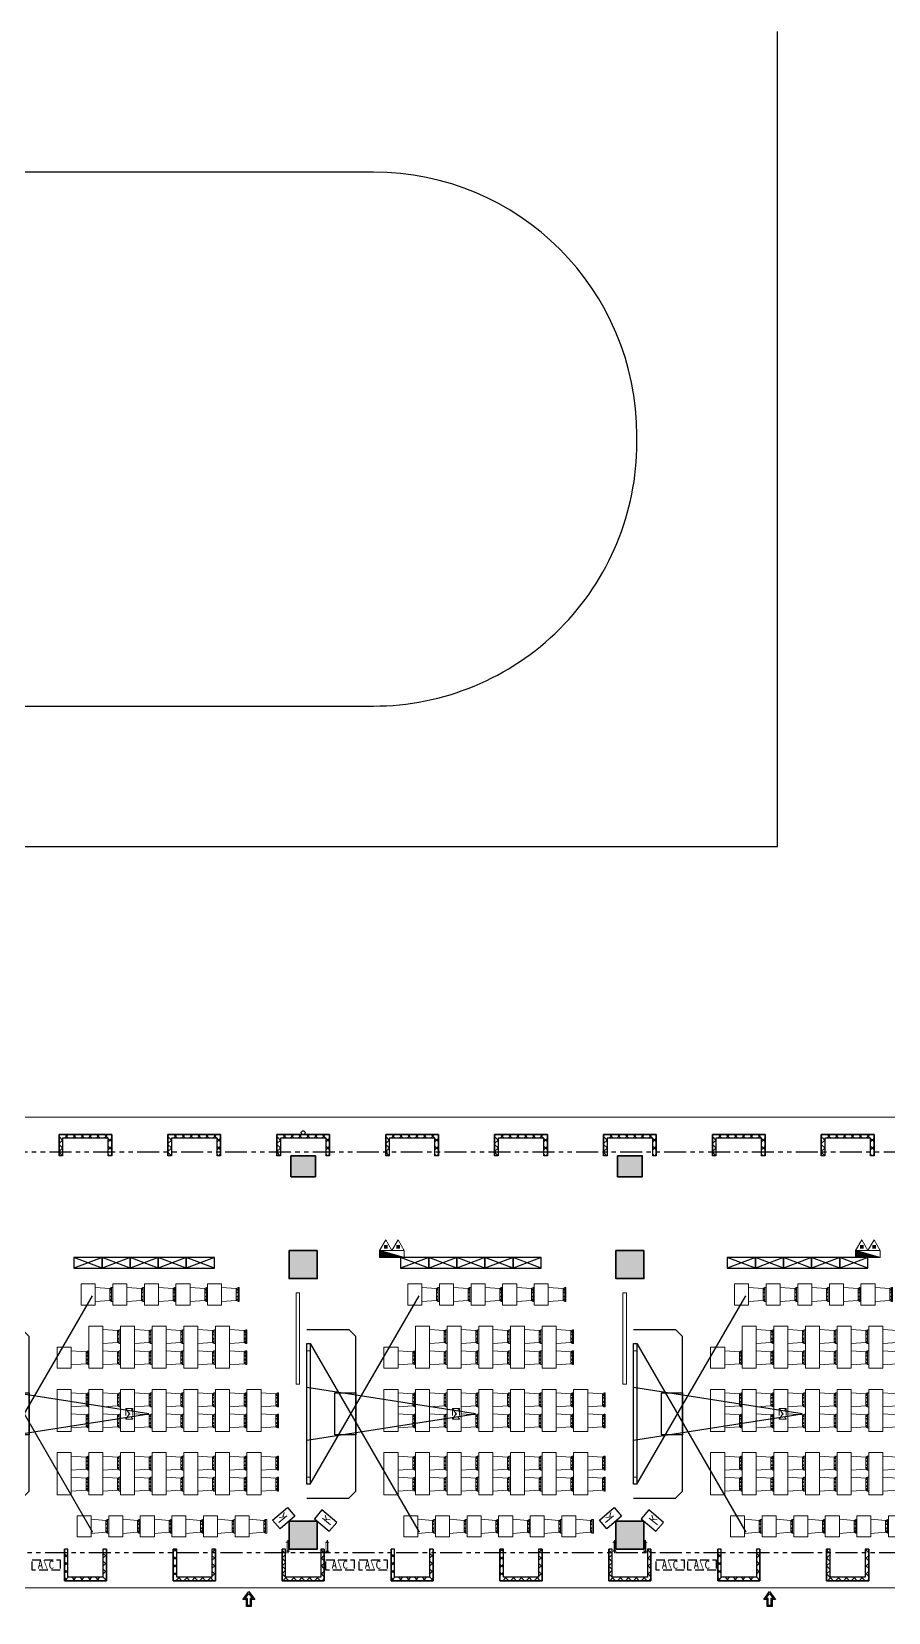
# Model space of a CAD drawing. Extents: x 196430 to 818205, y 904526 to 1974626.
# Drawn here: x 745032 to 769422, y 1832822 to 1877822 of the extents above; entities that cross this region are included whole.
import ezdxf

# ---------------------------------------------------------------- set-up
doc = ezdxf.new("R2010")
doc.units = 0
doc.header["$LTSCALE"] = 1000
doc.header["$MEASUREMENT"] = 0
for name, pattern in [('arch-1#教学楼$0$DASH', [0.35, 0.25, -0.1]), ('arch-1#教学楼$0$HIDDEN2', [4.7625, 3.175, -1.5875]), ('arch-1#教学楼$0$PHANTOM2', [1.25, 0.625, -0.125, 0.125, -0.125, 0.125, -0.125])]:
    doc.linetypes.add(name, pattern=pattern)
for name, color, linetype in [('arch', 8, 'Continuous'), ('arch-1#教学楼$0$0-消防', 8, 'Continuous'), ('arch-1#教学楼$0$_0', 8, 'Continuous'), ('arch-1#教学楼$0$A-FINI', 8, 'Continuous'), ('arch-1#教学楼$0$fur', 8, 'Continuous'), ('arch-1#教学楼$0$GXYZ', 8, 'Continuous'), ('arch-1#教学楼$0$O-洞口', 8, 'Continuous'), ('arch-1#教学楼$0$WALL_METAL', 8, 'Continuous'), ('arch-1#教学楼$0$Z-电器', 8, 'Continuous'), ('arch-1#教学楼$0$保温', 8, 'Continuous'), ('arch-1#教学楼$0$条件', 8, 'Continuous'), ('arch-1#教学楼$0$柱填充', 8, 'Continuous'), ('arch-1#教学楼$0$空调', 8, 'Continuous'), ('arch-1#教学楼$0$设备标注', 8, 'Continuous')]:
    doc.layers.add(name, color=color, linetype=linetype)
for name, color, linetype, lineweight in [('arch-1#教学楼$0$3T_GLASS', 8, 'Continuous', 0), ('arch-1#教学楼$0$AC', 8, 'arch-1#教学楼$0$HIDDEN2', 25), ('arch-1#教学楼$0$HANDRAIL', 8, 'Continuous', 0), ('arch-1#教学楼$0$HV-fm', 8, 'Continuous', 18), ('arch-1#教学楼$0$WINDOW', 8, 'Continuous', 25), ('arch-1#教学楼$0$家具', 8, 'Continuous', 9), ('arch-1#教学楼$0$砼柱', 8, 'Continuous', 35)]:
    doc.layers.add(name, color=color, linetype=linetype, lineweight=lineweight)
doc.styles.add('arch-1#教学楼$0$_TCH_DYN', font='')
doc.styles.add('arch-1#教学楼$0$DIM_FONT', font='SIMPLEX.shx', dxfattribs={"width": 0.6})
doc.styles.add('arch-1#教学楼$0$Standard', font='gbenor.shx', dxfattribs={"bigfont": 'gbcbig.shx'})
doc.styles.get('arch-1#教学楼$0$_TCH_DYN').set_extended_font_data('SimSun')
doc.linetypes.add('arch-1#教学楼$0$XH_LINE', pattern='A,2,-0.2,["XH",arch-1#教学楼$0$Standard,S=0.15,R=0,X=-0.15,Y=-0.08],-0.15', length=2.35)

# ---------------------------------------------------------------- blocks, each defined once
blk = doc.blocks.new('arch-1#教学楼$0$kk')
for p, q in [((867703, -261309), (867703, -260947)), ((867740, -260999), (867665, -260999)), ((867740, -261257), (867665, -261257))]:
    blk.add_line(p, q)
at = {"const_width": 10}
for points in [[(867635, -260999), (867665, -260999), (867665, -261257), (867635, -261257)], [(867770, -260999), (867740, -260999), (867740, -261257), (867770, -261257)]]:
    blk.add_lwpolyline(points, dxfattribs=at)
blk = doc.blocks.new('arch-1#教学楼$0$1zw2')
at = {"layer": 'arch-1#教学楼$0$柱填充'}
h = blk.add_hatch(color=251, dxfattribs=at)
h.dxf.hatch_style = 1
h.paths.add_polyline_path([(5128395, 875712), (5127595, 875712), (5127595, 874912), (5128395, 874912)])
h.paths.add_polyline_path([(5128395, 878412), (5127595, 878412), (5127595, 877612), (5128395, 877612)])
h.paths.add_polyline_path([(5134095, 878412), (5133495, 878412), (5133495, 877812), (5134095, 877812)])
h.paths.add_polyline_path([(5136995, 878412), (5136395, 878412), (5136395, 877812), (5136995, 877812)])
h.paths.add_polyline_path([(5139645, 878412), (5139645, 877812), (5140345, 877812), (5140345, 878412)])
h.paths.add_polyline_path([(5137095, 875712), (5136295, 875712), (5136295, 874912), (5137095, 874912)])
h.paths.add_polyline_path([(5140395, 875712), (5139595, 875712), (5139595, 874912), (5140395, 874912)])
h.paths.add_polyline_path([(5140395, 868012), (5139595, 868012), (5139595, 867212), (5140395, 867212)])
h.paths.add_polyline_path([(5149695, 868012), (5148895, 868012), (5148895, 867212), (5149695, 867212)])
h.paths.add_polyline_path([(5148945, 878412), (5148945, 877812), (5149645, 877812), (5149645, 878412)])
h.paths.add_polyline_path([(5149695, 875712), (5148895, 875712), (5148895, 874912), (5149695, 874912)])
h.paths.add_polyline_path([(5158245, 878412), (5158245, 877812), (5158945, 877812), (5158945, 878412)])
h.paths.add_polyline_path([(5158995, 875712), (5158195, 875712), (5158195, 874912), (5158995, 874912)])
h.paths.add_polyline_path([(5158995, 868012), (5158195, 868012), (5158195, 867212), (5158995, 867212)])
h.paths.add_polyline_path([(5167545, 878412), (5167545, 877812), (5168245, 877812), (5168245, 878412)])
h.paths.add_polyline_path([(5168295, 875712), (5167495, 875712), (5167495, 874912), (5168295, 874912)])
h.paths.add_polyline_path([(5168295, 868012), (5167495, 868012), (5167495, 867212), (5168295, 867212)])
h.paths.add_polyline_path([(5176845, 878412), (5176845, 877812), (5177545, 877812), (5177545, 878412)])
h.paths.add_polyline_path([(5177495, 875712), (5176895, 875712), (5176895, 875112), (5177495, 875112)])
h.paths.add_polyline_path([(5177295, 867812), (5176695, 867812), (5176695, 867212), (5177295, 867212)])
h.paths.add_polyline_path([(5183395, 867712), (5182895, 867712), (5182895, 867212), (5183395, 867212)])
h.paths.add_polyline_path([(5183295, 875712), (5182695, 875712), (5182695, 875112), (5183295, 875112)])
h.paths.add_polyline_path([(5183295, 878412), (5182695, 878412), (5182695, 877812), (5183295, 877812)])
h.paths.add_polyline_path([(5186895, 870212), (5186395, 870212), (5186395, 869712), (5186895, 869712)])
h.paths.add_polyline_path([(5188695, 875912), (5188095, 875912), (5188095, 875312), (5188695, 875312)])
h.paths.add_polyline_path([(5188695, 867712), (5188195, 867712), (5188195, 867212), (5188695, 867212)])
h.paths.add_polyline_path([(5192795, 876262), (5192045, 876262), (5192045, 875512), (5192795, 875512)])
h.paths.add_polyline_path([(5177695, 882912), (5177095, 882912), (5177095, 882312), (5177695, 882312)])
h.paths.add_polyline_path([(5185595, 882912), (5184995, 882912), (5184995, 882312), (5185595, 882312)])
h.paths.add_polyline_path([(5188695, 882912), (5188095, 882912), (5188095, 882312), (5188695, 882312)])
h.paths.add_polyline_path([(5192795, 882811), (5192295, 882811), (5192295, 882311), (5192795, 882311)])
h.paths.add_polyline_path([(5134095, 886492), (5133495, 886492), (5133495, 885892), (5134095, 885892)])
h.paths.add_polyline_path([(5136995, 886492), (5136395, 886492), (5136395, 885892), (5136995, 885892)])
h.paths.add_polyline_path([(5177695, 888692), (5177095, 888692), (5177095, 888092), (5177695, 888092)])
h.paths.add_polyline_path([(5185595, 888692), (5184995, 888692), (5184995, 888092), (5185595, 888092)])
h.paths.add_polyline_path([(5188695, 888692), (5188095, 888692), (5188095, 888092), (5188695, 888092)])
h.paths.add_polyline_path([(5192795, 888692), (5192295, 888692), (5192295, 888192), (5192795, 888192)])
h.paths.add_polyline_path([(5128395, 868012), (5127595, 868012), (5127595, 867212), (5128395, 867212)])
h.paths.add_polyline_path([(5137095, 868012), (5136295, 868012), (5136295, 867212), (5137095, 867212)])
h.paths.add_polyline_path([(5188695, 878412), (5188095, 878412), (5188095, 877812), (5188695, 877812)])
h.paths.add_polyline_path([(5136395, 886612), (5136995, 886612), (5136995, 887212), (5136395, 887212)])
h.paths.add_polyline_path([(5182995, 915332), (5182395, 915332), (5182395, 914732), (5182995, 914732)])
h.paths.add_polyline_path([(5189495, 915332), (5188895, 915332), (5188895, 914732), (5189495, 914732)])
h.paths.add_polyline_path([(5189495, 919812), (5188795, 919812), (5188795, 919012), (5189495, 919012)])
h.paths.add_polyline_path([(5185595, 919712), (5184995, 919712), (5184995, 919012), (5185595, 919012)])
h.paths.add_polyline_path([(5174245, 919812), (5173545, 919812), (5173545, 919012), (5174245, 919012)])
h.paths.add_polyline_path([(5177545, 919812), (5176845, 919812), (5176845, 919012), (5177545, 919012)])
h.paths.add_polyline_path([(5176845, 930012), (5176845, 929412), (5177545, 929412), (5177545, 930012)])
h.paths.add_polyline_path([(5177495, 927512), (5176895, 927512), (5176895, 926812), (5177495, 926812)])
h.paths.add_polyline_path([(5173545, 930012), (5173545, 929412), (5174245, 929412), (5174245, 930012)])
h.paths.add_polyline_path([(5174245, 927512), (5173545, 927512), (5173545, 926712), (5174245, 926712)])
h.paths.add_polyline_path([(5164245, 930012), (5164245, 929412), (5164945, 929412), (5164945, 930012)])
h.paths.add_polyline_path([(5164945, 927512), (5164245, 927512), (5164245, 926712), (5164945, 926712)])
h.paths.add_polyline_path([(5164945, 919812), (5164245, 919812), (5164245, 919012), (5164945, 919012)])
h.paths.add_polyline_path([(5182845, 955712), (5182345, 955712), (5182345, 955212), (5182845, 955212)])
h.paths.add_polyline_path([(5192795, 955712), (5192295, 955712), (5192295, 955212), (5192795, 955212)])
h.paths.add_polyline_path([(5185595, 958812), (5184995, 958812), (5184995, 958212), (5185595, 958212)])
h.paths.add_polyline_path([(5188695, 958812), (5188095, 958812), (5188095, 958212), (5188695, 958212)])
h.paths.add_polyline_path([(5192795, 958812), (5192195, 958812), (5192195, 958212), (5192795, 958212)])
h.paths.add_polyline_path([(5177695, 958812), (5177095, 958812), (5177095, 958212), (5177695, 958212)])
h.paths.add_polyline_path([(5177695, 965012), (5177095, 965012), (5177095, 964412), (5177695, 964412)])
h.paths.add_polyline_path([(5185595, 965012), (5184995, 965012), (5184995, 964412), (5185595, 964412)])
h.paths.add_polyline_path([(5188695, 965212), (5188095, 965212), (5188095, 964612), (5188695, 964612)])
h.paths.add_polyline_path([(5192795, 965212), (5192195, 965212), (5192195, 964612), (5192795, 964612)])
h.paths.add_polyline_path([(5177695, 971012), (5177095, 971012), (5177095, 970412), (5177695, 970412)])
h.paths.add_polyline_path([(5185595, 971212), (5184995, 971212), (5184995, 970612), (5185595, 970612)])
h.paths.add_polyline_path([(5192795, 971212), (5192195, 971212), (5192195, 970612), (5192795, 970612)])
h.paths.add_polyline_path([(5177595, 977012), (5176795, 977012), (5176795, 976212), (5177595, 976212)])
h.paths.add_polyline_path([(5177595, 984912), (5176795, 984912), (5176795, 984112), (5177595, 984112)])
h.paths.add_polyline_path([(5181445, 984912), (5180745, 984912), (5180745, 984112), (5181445, 984112)])
h.paths.add_polyline_path([(5180795, 987412), (5180795, 986812), (5181395, 986812), (5181395, 987412)])
h.paths.add_polyline_path([(5176845, 987412), (5176845, 986812), (5177545, 986812), (5177545, 987412)])
h.paths.add_polyline_path([(5190995, 984912), (5190295, 984912), (5190295, 984112), (5190995, 984112)])
h.paths.add_polyline_path([(5190995, 987412), (5190295, 987412), (5190295, 986612), (5190995, 986612)])
h.paths.add_polyline_path([(5190995, 976812), (5190395, 976812), (5190395, 976212), (5190995, 976212)])
h.paths.add_polyline_path([(5192795, 976812), (5192195, 976812), (5192195, 976212), (5192795, 976212)])
h.paths.add_polyline_path([(5185595, 976812), (5184995, 976812), (5184995, 976212), (5185595, 976212)])
h.paths.add_polyline_path([(5181445, 977012), (5180745, 977012), (5180745, 976212), (5181445, 976212)])
h.paths.add_polyline_path([(5167545, 987412), (5167545, 986812), (5168245, 986812), (5168245, 987412)])
h.paths.add_polyline_path([(5168295, 984912), (5167495, 984912), (5167495, 984112), (5168295, 984112)])
h.paths.add_polyline_path([(5168295, 977012), (5167495, 977012), (5167495, 976212), (5168295, 976212)])
h.paths.add_polyline_path([(5158245, 987412), (5158245, 986812), (5158945, 986812), (5158945, 987412)])
h.paths.add_polyline_path([(5158995, 984912), (5158195, 984912), (5158195, 984112), (5158995, 984112)])
h.paths.add_polyline_path([(5158995, 977012), (5158195, 977012), (5158195, 976212), (5158995, 976212)])
h.paths.add_polyline_path([(5148945, 987412), (5148945, 986812), (5149645, 986812), (5149645, 987412)])
h.paths.add_polyline_path([(5149695, 984912), (5148895, 984912), (5148895, 984112), (5149695, 984112)])
h.paths.add_polyline_path([(5149695, 977012), (5148895, 977012), (5148895, 976212), (5149695, 976212)])
h.paths.add_polyline_path([(5139645, 987412), (5139645, 986812), (5140345, 986812), (5140345, 987412)])
h.paths.add_polyline_path([(5140395, 984912), (5139595, 984912), (5139595, 984112), (5140395, 984112)])
h.paths.add_polyline_path([(5140395, 977012), (5139595, 977012), (5139595, 976212), (5140395, 976212)])
h.paths.add_polyline_path([(5136995, 987412), (5136395, 987412), (5136395, 986812), (5136995, 986812)])
h.paths.add_polyline_path([(5137095, 984912), (5136295, 984912), (5136295, 984112), (5137095, 984112)])
h.paths.add_polyline_path([(5137095, 977012), (5136295, 977012), (5136295, 976212), (5137095, 976212)])
h.paths.add_polyline_path([(5128395, 984912), (5127595, 984912), (5127595, 984112), (5128395, 984112)])
h.paths.add_polyline_path([(5128395, 987412), (5127595, 987412), (5127595, 986612), (5128395, 986612)])
h.paths.add_polyline_path([(5188695, 971212), (5188095, 971212), (5188095, 970612), (5188695, 970612)])
h.paths.add_polyline_path([(5128395, 977012), (5127595, 977012), (5127595, 976212), (5128395, 976212)])
h.paths.add_polyline_path([(5177095, 889412), (5177095, 888812), (5177695, 888812), (5177695, 889412)])
h.paths.add_polyline_path([(5184995, 889412), (5184995, 888812), (5185595, 888812), (5185595, 889412)])
h.paths.add_polyline_path([(5188095, 889412), (5188095, 888812), (5188695, 888812), (5188695, 889412)])
h.paths.add_polyline_path([(5177095, 894112), (5177095, 893512), (5177795, 893512), (5177795, 894112)])
h.paths.add_polyline_path([(5184895, 894112), (5184895, 893512), (5185595, 893512), (5185595, 894112)])
h.paths.add_polyline_path([(5188095, 894112), (5188095, 893512), (5188695, 893512), (5188695, 894112)])
h.paths.add_polyline_path([(5192195, 894112), (5192195, 893512), (5192795, 893512), (5192795, 894112)])
h.paths.add_polyline_path([(5177095, 902212), (5177095, 901612), (5177795, 901612), (5177795, 902212)])
h.paths.add_polyline_path([(5184895, 902212), (5184895, 901612), (5185595, 901612), (5185595, 902212)])
h.paths.add_polyline_path([(5188695, 902211), (5188095, 902211), (5188095, 901611), (5188695, 901611)])
h.paths.add_polyline_path([(5192795, 902211), (5192195, 902211), (5192195, 901611), (5192795, 901611)])
h.paths.add_polyline_path([(5177095, 906712), (5177095, 906112), (5177795, 906112), (5177795, 906712)])
h.paths.add_polyline_path([(5184895, 906712), (5184895, 906112), (5185595, 906112), (5185595, 906712)])
h.paths.add_polyline_path([(5188695, 906712), (5188095, 906712), (5188095, 906112), (5188695, 906112)])
h.paths.add_polyline_path([(5192795, 906712), (5192195, 906712), (5192195, 906112), (5192795, 906112)])
h.paths.add_polyline_path([(5177095, 914612), (5177095, 914012), (5177795, 914012), (5177795, 914612)])
h.paths.add_polyline_path([(5184895, 914612), (5184895, 914012), (5185595, 914012), (5185595, 914612)])
h.paths.add_polyline_path([(5188095, 914612), (5188095, 914012), (5188695, 914012), (5188695, 914612)])
h.paths.add_polyline_path([(5192195, 914612), (5192195, 914012), (5192795, 914012), (5192795, 914612)])
h.paths.add_polyline_path([(5185595, 927512), (5184995, 927512), (5184995, 926812), (5185595, 926812)])
h.paths.add_polyline_path([(5189495, 927512), (5188795, 927512), (5188795, 926712), (5189495, 926712)])
h.paths.add_polyline_path([(5184945, 930012), (5184945, 929412), (5185645, 929412), (5185645, 930012)])
h.paths.add_polyline_path([(5189495, 930012), (5188895, 930012), (5188895, 929412), (5189495, 929412)])
h.paths.add_polyline_path([(5154945, 930012), (5154945, 929412), (5155645, 929412), (5155645, 930012)])
h.paths.add_polyline_path([(5155645, 927512), (5154945, 927512), (5154945, 926712), (5155645, 926712)])
h.paths.add_polyline_path([(5155645, 919812), (5154945, 919812), (5154945, 919012), (5155645, 919012)])
h.paths.add_polyline_path([(5145645, 930012), (5145645, 929412), (5146345, 929412), (5146345, 930012)])
h.paths.add_polyline_path([(5146345, 927512), (5145645, 927512), (5145645, 926712), (5146345, 926712)])
h.paths.add_polyline_path([(5146345, 919812), (5145645, 919812), (5145645, 919012), (5146345, 919012)])
h.paths.add_polyline_path([(5136345, 930012), (5136345, 929412), (5137045, 929412), (5137045, 930012)])
h.paths.add_polyline_path([(5137045, 927512), (5136345, 927512), (5136345, 926712), (5137045, 926712)])
h.paths.add_polyline_path([(5137045, 919812), (5136345, 919812), (5136345, 919012), (5137045, 919012)])
h.paths.add_polyline_path([(5133995, 919512), (5133495, 919512), (5133495, 919012), (5133995, 919012)])
h.paths.add_polyline_path([(5131295, 927512), (5130695, 927512), (5130695, 926912), (5131295, 926912)])
h.paths.add_polyline_path([(5131295, 919612), (5130695, 919612), (5130695, 919012), (5131295, 919012)])
h.paths.add_polyline_path([(5128295, 927512), (5127595, 927512), (5127595, 926712), (5128295, 926712)])
h.paths.add_polyline_path([(5127595, 930012), (5127595, 929412), (5128295, 929412), (5128295, 930012)])
h.paths.add_polyline_path([(5128395, 919812), (5127595, 919812), (5127595, 919012), (5128395, 919012)])
h.paths.add_polyline_path([(5134095, 911732), (5133495, 911732), (5133495, 911132), (5134095, 911132)])
h.paths.add_polyline_path([(5136995, 911732), (5136395, 911732), (5136395, 911132), (5136995, 911132)])
h.paths.add_polyline_path([(5134095, 911012), (5133495, 911012), (5133495, 910412), (5134095, 910412)])
h.paths.add_polyline_path([(5139695, 910412), (5140295, 910412), (5140295, 911012), (5139695, 911012)])
h.paths.add_polyline_path([(5139695, 902412), (5140295, 902412), (5140295, 903012), (5139695, 903012)])
h.paths.add_polyline_path([(5134095, 903012), (5133495, 903012), (5133495, 902412), (5134095, 902412)])
h.paths.add_polyline_path([(5139695, 894412), (5140295, 894412), (5140295, 895012), (5139695, 895012)])
h.paths.add_polyline_path([(5134095, 895012), (5133495, 895012), (5133495, 894412), (5134095, 894412)])
h.paths.add_polyline_path([(5134095, 887212), (5133495, 887212), (5133495, 886612), (5134095, 886612)])
h.paths.add_polyline_path([(5139695, 886612), (5140295, 886612), (5140295, 887212), (5139695, 887212)])
h.paths.add_polyline_path([(5136395, 902412), (5136995, 902412), (5136995, 903012), (5136395, 903012)])
h.paths.add_polyline_path([(5136395, 894412), (5136995, 894412), (5136995, 895012), (5136395, 895012)])
h.paths.add_polyline_path([(5136395, 910412), (5136995, 910412), (5136995, 911012), (5136395, 911012)])
h.paths.add_polyline_path([(5184995, 930732), (5184995, 930132), (5185595, 930132), (5185595, 930732)])
h.paths.add_polyline_path([(5182945, 938712), (5182345, 938712), (5182345, 938112), (5182945, 938112)])
h.paths.add_polyline_path([(5185595, 938712), (5184995, 938712), (5184995, 938112), (5185595, 938112)])
h.paths.add_polyline_path([(5188495, 938712), (5187895, 938712), (5187895, 938112), (5188495, 938112)])
h.paths.add_polyline_path([(5182945, 947112), (5182345, 947112), (5182345, 946512), (5182945, 946512)])
h.paths.add_polyline_path([(5185595, 947112), (5184995, 947112), (5184995, 946512), (5185595, 946512)])
h.paths.add_polyline_path([(5188495, 947112), (5187895, 947112), (5187895, 946512), (5188495, 946512)])
h.paths.add_polyline_path([(5185595, 955092), (5184995, 955092), (5184995, 954492), (5185595, 954492)])
h.paths.add_polyline_path([(5187895, 930732), (5187895, 930132), (5188495, 930132), (5188495, 930732)])
h.paths.add_polyline_path([(5188495, 955092), (5187895, 955092), (5187895, 954492), (5188495, 954492)])
h.paths.add_polyline_path([(5183395, 870462), (5182645, 870462), (5182645, 869712), (5183395, 869712)])
at = {"layer": 'arch-1#教学楼$0$砼柱', "lineweight": 35}
for points in [[(5158245, 878412), (5158245, 877812), (5158945, 877812), (5158945, 878412)], [(5167545, 878412), (5167545, 877812), (5168245, 877812), (5168245, 878412)], [(5158995, 875712), (5158195, 875712), (5158195, 874912), (5158995, 874912)], [(5168295, 875712), (5167495, 875712), (5167495, 874912), (5168295, 874912)], [(5158995, 868012), (5158195, 868012), (5158195, 867212), (5158995, 867212)], [(5168295, 868012), (5167495, 868012), (5167495, 867212), (5168295, 867212)]]:
    blk.add_lwpolyline(points, close=True, dxfattribs=at)
blk = doc.blocks.new('arch-1#教学楼$0$$plan$00000303')
at = {"linetype": 'Continuous'}
for p, q in [((-195, 500), (-195, 466)), ((-195, 500), (200, 500)), ((-195, 467), (-168, 416)), ((200, 466), (-195, 466)), ((-153, 467), (-153, 417)), ((-125, 467), (-125, 417)), ((-66, 467), (-66, 417)), ((-45, 467), (-45, 417)), ((47, 467), (47, 417)), ((71, 467), (71, 417)), ((135, 467), (135, 417)), ((159, 467), (159, 417)), ((173, 417), (199, 467)), ((200, 500), (200, 466)), ((-197, 0), (-168, 418)), ((202, 0), (-197, 0)), ((-170, 418), (173, 418)), ((202, 0), (173, 418))]:
    blk.add_line(p, q, dxfattribs=at)
at = {"style": 'arch-1#教学楼$0$Standard', "width": 0.8, "flags": 9}
for tag in ['XSIZE', 'YSIZE']:
    blk.add_attdef(tag, (0, 0), '', height=0.5, dxfattribs=at)
blk = doc.blocks.new('arch-1#教学楼$0$few3t3t2')
at = {"layer": 'arch-1#教学楼$0$家具'}
blk.add_lwpolyline([(2575074, 638220), (2575474, 638220), (2575474, 637020), (2575074, 637020)], close=True, dxfattribs=at)
at = {"layer": 'arch-1#教学楼$0$家具', "rotation": 270}
for p in [(2575474, 637923), (2575474, 637323)]:
    blk.add_blockref('arch-1#教学楼$0$$plan$00000303', p, dxfattribs=at)
blk = doc.blocks.new('arch-1#教学楼$0$eeg')
at = {"layer": 'arch-1#教学楼$0$fur'}
blk.add_lwpolyline([(131554, 140917), (131854, 140917), (131854, 140117), (131554, 140117)], close=True, dxfattribs=at)
blk.add_lwpolyline([(131854, 140917), (131554, 140117), (131554, 140917), (131854, 140117)], dxfattribs=at)
blk = doc.blocks.new('arch-1#教学楼$0$ptss1')
at = {"layer": 'arch-1#教学楼$0$A-FINI'}
for p, q in [((5254532, 991690), (5257632, 997053)), ((5254432, 996090), (5255632, 996090)), ((5255632, 996090), (5255832, 995890)), ((5255832, 991490), (5255832, 995890)), ((5254532, 995690), (5257632, 990327)), ((5259234, 993690), (5254432, 994438)), ((5254432, 992938), (5259234, 993690)), ((5255632, 991290), (5255832, 991490)), ((5254432, 991290), (5255632, 991290))]:
    blk.add_line(p, q, dxfattribs=at)
for points in [[(5254432, 995690), (5254532, 995690), (5254532, 991690), (5254432, 991690)], [(5255232, 994290), (5255832, 994290), (5255832, 993090), (5255232, 993090)]]:
    blk.add_lwpolyline(points, close=True, dxfattribs=at)
at = {"layer": 'arch-1#教学楼$0$HANDRAIL'}
blk.add_line((5255832, 993092), (5255832, 994292), dxfattribs=at)
at = {"layer": 'arch-1#教学楼$0$家具'}
for p, q in [((5257311, 997390), (5257711, 997390)), ((5258211, 997390), (5258611, 997390)), ((5259111, 997390), (5259511, 997390)), ((5260011, 997390), (5260411, 997390)), ((5260911, 997390), (5261311, 997390)), ((5257032, 995590), (5256632, 995590))]:
    blk.add_line(p, q, dxfattribs=at)
at = {"layer": 'arch-1#教学楼$0$家具', "linetype": 'arch-1#教学楼$0$DASH', "ltscale": 0.8}
for p, q in [((5258583, 993840), (5258583, 993540)), ((5258583, 993840), (5258783, 993840)), ((5258583, 993840), (5258783, 993540)), ((5258583, 993540), (5258783, 993840)), ((5258783, 993840), (5258783, 993540)), ((5258583, 993540), (5258783, 993540))]:
    blk.add_line(p, q, dxfattribs=at)
at = {"layer": 'arch-1#教学楼$0$家具'}
for points in [[(5257711, 997390), (5257711, 996790), (5257311, 996790), (5257311, 997390)], [(5258611, 997390), (5258611, 996790), (5258211, 996790), (5258211, 997390)], [(5259511, 997390), (5259511, 996790), (5259111, 996790), (5259111, 997390)], [(5260411, 997390), (5260411, 996790), (5260011, 996790), (5260011, 997390)], [(5261311, 997390), (5261311, 996790), (5260911, 996790), (5260911, 997390)], [(5257032, 995590), (5257032, 994990), (5256632, 994990), (5256632, 995590)], [(5257596, 990790), (5257596, 990190), (5257196, 990190), (5257196, 990790), (5257596, 990790)], [(5258496, 990790), (5258496, 990190), (5258096, 990190), (5258096, 990790), (5258496, 990790)], [(5259396, 990790), (5259396, 990190), (5258996, 990190), (5258996, 990790), (5259396, 990790)], [(5260296, 990790), (5260296, 990190), (5259896, 990190), (5259896, 990790), (5260296, 990790)], [(5261196, 990790), (5261196, 990190), (5260796, 990190), (5260796, 990790), (5261196, 990790)], [(5262096, 990790), (5262096, 990190), (5261696, 990190), (5261696, 990790), (5262096, 990790)]]:
    blk.add_lwpolyline(points, dxfattribs=at)
for points in [[(5263432, 997140), (5263532, 997140), (5263532, 994540), (5263432, 994540)], [(5254432, 995490), (5254532, 995490), (5254532, 991890), (5254432, 991890)]]:
    blk.add_lwpolyline(points, close=True, dxfattribs=at)
at = {"layer": 'arch-1#教学楼$0$家具', "extrusion": (0, 0, -1), "zscale": -1}
for name, p, rotation in [('arch-1#教学楼$0$eeg', (-5116989, 866285), 90), ('arch-1#教学楼$0$eeg', (-5117789, 866285), 90), ('arch-1#教学楼$0$eeg', (-5118589, 866285), 90), ('arch-1#教学楼$0$eeg', (-5119389, 866285), 90), ('arch-1#教学楼$0$eeg', (-5120189, 866285), 90), ('arch-1#教学楼$0$few3t3t2', (-2681558, 1629610), 180), ('arch-1#教学楼$0$few3t3t2', (-2682458, 1629610), 180), ('arch-1#教学楼$0$few3t3t2', (-2683358, 1629610), 180), ('arch-1#教学楼$0$few3t3t2', (-2684258, 1629610), 180), ('arch-1#教学楼$0$few3t3t2', (-2685158, 1629610), 180), ('arch-1#教学楼$0$few3t3t2', (-2686058, 1629610), 180), ('arch-1#教学楼$0$few3t3t2', (-2686958, 1629610), 180)]:
    blk.add_blockref(name, p, dxfattribs=dict(at, rotation=rotation))
at = {"layer": 'arch-1#教学楼$0$家具', "rotation": 270}
for p in [(5257711, 997092), (5258611, 997092), (5259511, 997092), (5260411, 997092), (5261311, 997092), (5257032, 995293), (5257596, 990492), (5258496, 990492), (5259396, 990492), (5260296, 990492), (5261196, 990492), (5262096, 990492)]:
    blk.add_blockref('arch-1#教学楼$0$$plan$00000303', p, dxfattribs=at)
at = {"layer": 'arch-1#教学楼$0$家具'}
for p in [(2682458, 357969), (2683358, 357969), (2684258, 357969), (2685158, 357969), (2686058, 357969), (2681558, 356169), (2682458, 356169), (2683358, 356169), (2684258, 356169), (2685158, 356169), (2686058, 356169), (2686958, 356169)]:
    blk.add_blockref('arch-1#教学楼$0$few3t3t2', p, dxfattribs=at)
blk = doc.blocks.new('arch-1#教学楼$0$xfcd1')
at = {"layer": 'arch-1#教学楼$0$GXYZ', "linetype": 'Continuous'}
blk.add_lwpolyline([(5269688, 865412), (5269688, 878212, -0.414214), (5278688, 887212), (5319575, 887212), (5319575, 910412)], format="xyb", dxfattribs=at)
blk.add_lwpolyline([(5277188, 891212), (5308075, 891212, 0.414216), (5315575, 898712), (5315575, 898912, 0.414212), (5308075, 906412), (5277188, 906412, 0.414214), (5269688, 898912), (5269688, 898712, 0.414213)], format="xyb", close=True, dxfattribs=at)
blk = doc.blocks.new('arch-1#教学楼$0$wetwertyr')
at = {"layer": 'arch-1#教学楼$0$AC', "linetype": 'arch-1#教学楼$0$DASH'}
blk.add_lwpolyline([(7654325, 2471000), (7655125, 2471000), (7655125, 2470700), (7654325, 2470700)], close=True, dxfattribs=at)
at = {"layer": 'arch-1#教学楼$0$AC', "style": 'arch-1#教学楼$0$_TCH_DYN'}
blk.add_text('A\\C', height=227.8, dxfattribs=at).set_placement((7654485, 2470743))
blk = doc.blocks.new('arch-1#教学楼$0$A$C41442FB6')
at = {"layer": 'arch-1#教学楼$0$Z-电器'}
blk.add_lwpolyline([(0, 550), (330, 550), (330, 0), (0, 0)], close=True, dxfattribs=at)
at = {"layer": 'arch-1#教学楼$0$Z-电器', "linetype": 'Continuous', "style": 'arch-1#教学楼$0$DIM_FONT', "width": 0.8}
blk.add_text('k', height=300, rotation=359.9455, dxfattribs=at).set_placement((123, 165))
blk = doc.blocks.new('arch-1#教学楼$0$WEQWESDA')
at = {"layer": 'arch-1#教学楼$0$HV-fm'}
h = blk.add_hatch(dxfattribs=at)
h.set_pattern_fill('ANSI31', angle=270, style=0)
h.set_pattern_definition([(315, (-693696.34586, 2541731.43045), (0.088388347648, 0.088388347648), [])])
edge = h.paths.add_edge_path()
edge.add_line((477846, 567113), (477846, 566912))
edge.add_line((477846, 566912), (478546, 566913))
edge.add_line((478546, 566913), (477846, 567113))
at = {"layer": 'arch-1#教学楼$0$HV-fm', "color": 7}
for p, q in [((477846, 567113), (477846, 566913)), ((477846, 567113), (478546, 566913)), ((478546, 567113), (477847, 567113)), ((478546, 567113), (478546, 566913))]:
    blk.add_line(p, q, dxfattribs=at)
at = {"layer": 'arch-1#教学楼$0$HV-fm', "color": 7, "linetype": 'arch-1#教学楼$0$XH_LINE', "ltscale": 1.5}
blk.add_lwpolyline([(478546, 566913), (477846, 566913)], dxfattribs=at)
blk = doc.blocks.new('arch-1#教学楼$0$37')
at = {"linetype": 'Continuous'}
for p, q in [((350, 606), (0, 0)), ((0, 0), (700, 0)), ((700, 0), (350, 606))]:
    blk.add_line(p, q, dxfattribs=at)
at = {"linetype": 'Continuous', "const_width": 210}
blk.add_lwpolyline([(455, 202), (245, 202)], dxfattribs=at)
blk = doc.blocks.new('arch-1#教学楼$0$WERWERSGFDFGFG')
at = {"layer": 'arch-1#教学楼$0$HV-fm', "color": 7, "linetype": 'arch-1#教学楼$0$XH_LINE', "ltscale": 1.5, "xscale": 0.5, "yscale": 0.5, "zscale": 0.5}
for p in [(477846, 567426), (478196, 567426)]:
    blk.add_blockref('arch-1#教学楼$0$37', p, dxfattribs=at)
blk = doc.blocks.new('arch-1#教学楼$0$xfs1')
at = {"layer": 'arch-1#教学楼$0$WINDOW'}
for name, p in [('arch-1#教学楼$0$WERWERSGFDFGFG', (4008064, 231536)), ('arch-1#教学楼$0$WERWERSGFDFGFG', (4021616, 231536, 0)), ('arch-1#教学楼$0$WEQWESDA', (4008063, 231849)), ('arch-1#教学楼$0$WEQWESDA', (4021615, 231849, 0))]:
    blk.add_blockref(name, p, dxfattribs=at)
blk = doc.blocks.new('arch-1#教学楼$0$平面标识')
at = {"layer": 'arch-1#教学楼$0$0-消防', "ltscale": 3}
blk.add_lwpolyline([(0, 422), (-168, 199), (-68, 199), (-68, 0), (68, 0), (68, 199), (168, 199), (0, 422)], dxfattribs=at)
blk.add_lwpolyline([(0, 372), (-108, 229), (-38, 229), (-38, 30), (38, 30), (38, 229), (108, 229)], close=True, dxfattribs=at)
blk = doc.blocks.new('arch-1#教学楼$0$xfjy')
at = {"layer": 'arch-1#教学楼$0$0-消防', "xscale": -1, "rotation": 359.9999999999931}
for p in [(5304526, 871783), (5319353, 871783)]:
    blk.add_blockref('arch-1#教学楼$0$平面标识', p, dxfattribs=at)
blk = doc.blocks.new('arch-1#教学楼')
at = {"layer": 'arch-1#教学楼$0$条件'}
h = blk.add_hatch(dxfattribs=at)
h.set_pattern_fill('ANSI37', color=256, scale=100)
h.set_pattern_definition([(45, (-1402050.5, -699523.78), (-112.2532015, 112.2532015), []), (135, (-1402050.5, -699523.78), (-112.2532015, -112.2532015), [])])
h.paths.add_polyline_path([(5299225, 884614), (5299125, 884614), (5299125, 885214), (5300625, 885214), (5300625, 884614), (5300525, 884614), (5300525, 885114), (5299225, 885114)])
h = blk.add_hatch(dxfattribs=at)
h.set_pattern_fill('ANSI37', color=256, scale=100)
h.set_pattern_definition([(45, (-1398950.5, -699523.78), (-112.2532015, 112.2532015), []), (135, (-1398950.5, -699523.78), (-112.2532015, -112.2532015), [])])
h.paths.add_polyline_path([(5302325, 884614), (5302225, 884614), (5302225, 885214), (5303725, 885214), (5303725, 884614), (5303625, 884614), (5303625, 885114), (5302325, 885114)])
h = blk.add_hatch(dxfattribs=at)
h.set_pattern_fill('ANSI37', color=256, scale=100)
h.set_pattern_definition([(45, (-1395850.5, -699523.78), (-112.2532015, 112.2532015), []), (135, (-1395850.5, -699523.78), (-112.2532015, -112.2532015), [])])
h.paths.add_polyline_path([(5305425, 884614), (5305325, 884614), (5305325, 885214), (5306825, 885214), (5306825, 884614), (5306725, 884614), (5306725, 885114), (5305425, 885114)])
h = blk.add_hatch(dxfattribs=at)
h.set_pattern_fill('ANSI37', color=256, scale=100)
h.set_pattern_definition([(45, (-1392750.5, -699523.78), (-112.2532015, 112.2532015), []), (135, (-1392750.5, -699523.78), (-112.2532015, -112.2532015), [])])
h.paths.add_polyline_path([(5308525, 884614), (5308425, 884614), (5308425, 885214), (5309925, 885214), (5309925, 884614), (5309825, 884614), (5309825, 885114), (5308525, 885114)])
h = blk.add_hatch(dxfattribs=at)
h.set_pattern_fill('ANSI37', color=256, scale=100)
h.set_pattern_definition([(45, (-1389650.5, -699523.78), (-112.2532015, 112.2532015), []), (135, (-1389650.5, -699523.78), (-112.2532015, -112.2532015), [])])
h.paths.add_polyline_path([(5311625, 884614), (5311525, 884614), (5311525, 885214), (5313025, 885214), (5313025, 884614), (5312925, 884614), (5312925, 885114), (5311625, 885114)])
h = blk.add_hatch(dxfattribs=at)
h.set_pattern_fill('ANSI37', color=256, scale=100)
h.set_pattern_definition([(45, (-1386550.5, -699523.78), (-112.2532015, 112.2532015), []), (135, (-1386550.5, -699523.78), (-112.2532015, -112.2532015), [])])
h.paths.add_polyline_path([(5314725, 884614), (5314625, 884614), (5314625, 885214), (5316125, 885214), (5316125, 884614), (5316025, 884614), (5316025, 885114), (5314725, 885114)])
h = blk.add_hatch(dxfattribs=at)
h.set_pattern_fill('ANSI37', color=256, scale=100)
h.set_pattern_definition([(45, (-1383450.5, -699523.78), (-112.2532015, 112.2532015), []), (135, (-1383450.5, -699523.78), (-112.2532015, -112.2532015), [])])
h.paths.add_polyline_path([(5317825, 884614), (5317725, 884614), (5317725, 885214), (5319225, 885214), (5319225, 884614), (5319125, 884614), (5319125, 885114), (5317825, 885114)])
h = blk.add_hatch(dxfattribs=at)
h.set_pattern_fill('ANSI37', color=256, scale=100)
h.set_pattern_definition([(45, (-1380350.5, -699523.78), (-112.2532015, 112.2532015), []), (135, (-1380350.5, -699523.78), (-112.2532015, -112.2532015), [])])
h.paths.add_polyline_path([(5320925, 884614), (5320825, 884614), (5320825, 885214), (5322325, 885214), (5322325, 884614), (5322225, 884614), (5322225, 885114), (5320925, 885114)])
h = blk.add_hatch(dxfattribs=at)
h.set_pattern_fill('ANSI37', color=256, scale=100)
h.set_pattern_definition([(45, (-1401950.5, -710457.11), (-112.2532015, 112.2532015), []), (135, (-1401950.5, -710457.11), (-112.2532015, -112.2532015), [])])
h.paths.add_polyline_path([(5299375, 873414), (5299275, 873414), (5299275, 872514), (5300475, 872514), (5300475, 873414), (5300375, 873414), (5300375, 872614), (5299375, 872614)])
h = blk.add_hatch(dxfattribs=at)
h.set_pattern_fill('ANSI37', color=256, scale=100)
h.set_pattern_definition([(45, (-1398850.5, -710523.78), (-112.2532015, 112.2532015), []), (135, (-1398850.5, -710523.78), (-112.2532015, -112.2532015), [])])
h.paths.add_polyline_path([(5302475, 873414), (5302375, 873414), (5302375, 872514), (5303575, 872514), (5303575, 873414), (5303475, 873414), (5303475, 872614), (5302475, 872614)])
h = blk.add_hatch(dxfattribs=at)
h.set_pattern_fill('ANSI37', color=256, scale=100, angle=180)
h.set_pattern_definition([(225, (12019350.23, 2457484.89), (112.2532015, -112.2532015), []), (315, (12019350.23, 2457484.89), (112.2532015, 112.2532015), [])])
h.paths.add_polyline_path([(5305575, 873414), (5305475, 873414), (5305475, 872514), (5306675, 872514), (5306675, 873414), (5306575, 873414), (5306575, 872614), (5305575, 872614)])
h = blk.add_hatch(dxfattribs=at)
h.set_pattern_fill('ANSI37', color=256, scale=100)
h.set_pattern_definition([(45, (-1392650.5, -710457.11), (-112.2532015, 112.2532015), []), (135, (-1392650.5, -710457.11), (-112.2532015, -112.2532015), [])])
h.paths.add_polyline_path([(5308675, 873414), (5308575, 873414), (5308575, 872514), (5309775, 872514), (5309775, 873414), (5309675, 873414), (5309675, 872614), (5308675, 872614)])
h = blk.add_hatch(dxfattribs=at)
h.set_pattern_fill('ANSI37', color=256, scale=100)
h.set_pattern_definition([(45, (-1389550.5, -710523.78), (-112.2532015, 112.2532015), []), (135, (-1389550.5, -710523.78), (-112.2532015, -112.2532015), [])])
h.paths.add_polyline_path([(5311775, 873414), (5311675, 873414), (5311675, 872514), (5312875, 872514), (5312875, 873414), (5312775, 873414), (5312775, 872614), (5311775, 872614)])
h = blk.add_hatch(dxfattribs=at)
h.set_pattern_fill('ANSI37', color=256, scale=100, angle=180)
h.set_pattern_definition([(225, (12028650.23, 2457484.89), (112.2532015, -112.2532015), []), (315, (12028650.23, 2457484.89), (112.2532015, 112.2532015), [])])
h.paths.add_polyline_path([(5314875, 873414), (5314775, 873414), (5314775, 872514), (5315975, 872514), (5315975, 873414), (5315875, 873414), (5315875, 872614), (5314875, 872614)])
h = blk.add_hatch(dxfattribs=at)
h.set_pattern_fill('ANSI37', color=256, scale=100)
h.set_pattern_definition([(45, (-1383350.5, -710457.11), (-112.2532015, 112.2532015), []), (135, (-1383350.5, -710457.11), (-112.2532015, -112.2532015), [])])
h.paths.add_polyline_path([(5317975, 873414), (5317875, 873414), (5317875, 872514), (5319075, 872514), (5319075, 873414), (5318975, 873414), (5318975, 872614), (5317975, 872614)])
h = blk.add_hatch(dxfattribs=at)
h.set_pattern_fill('ANSI37', color=256, scale=100)
h.set_pattern_definition([(45, (-1380300.5, -710523.78), (-112.2532015, 112.2532015), []), (135, (-1380300.5, -710523.78), (-112.2532015, -112.2532015), [])])
h.paths.add_polyline_path([(5321075, 873414), (5320975, 873414), (5320975, 872514), (5322175, 872514), (5322175, 873414), (5322075, 873414), (5322075, 872614), (5321075, 872614)])
for points in [[(5300625, 884614), (5300625, 885214), (5299125, 885214), (5299125, 884614)], [(5303725, 884614), (5303725, 885214), (5302225, 885214), (5302225, 884614)], [(5306825, 884614), (5306825, 885214), (5305325, 885214), (5305325, 884614)], [(5309925, 884614), (5309925, 885214), (5308425, 885214), (5308425, 884614)], [(5313025, 884614), (5313025, 885214), (5311525, 885214), (5311525, 884614)], [(5316125, 884614), (5316125, 885214), (5314625, 885214), (5314625, 884614)], [(5319225, 884614), (5319225, 885214), (5317725, 885214), (5317725, 884614)], [(5322325, 884614), (5322325, 885214), (5320825, 885214), (5320825, 884614)], [(5300525, 884614), (5300525, 885114), (5299225, 885114), (5299225, 884614)], [(5303625, 884614), (5303625, 885114), (5302325, 885114), (5302325, 884614)], [(5306725, 884614), (5306725, 885114), (5305425, 885114), (5305425, 884614)], [(5309825, 884614), (5309825, 885114), (5308525, 885114), (5308525, 884614)], [(5312925, 884614), (5312925, 885114), (5311625, 885114), (5311625, 884614)], [(5316025, 884614), (5316025, 885114), (5314725, 885114), (5314725, 884614)], [(5319125, 884614), (5319125, 885114), (5317825, 885114), (5317825, 884614)], [(5322225, 884614), (5322225, 885114), (5320925, 885114), (5320925, 884614)], [(5300475, 873414), (5300475, 872514), (5299275, 872514), (5299275, 873414)], [(5300375, 873414), (5300375, 872614), (5299375, 872614), (5299375, 873414)], [(5303575, 873414), (5303575, 872514), (5302375, 872514), (5302375, 873414)], [(5303475, 873414), (5303475, 872614), (5302475, 872614), (5302475, 873414)], [(5306675, 873414), (5306675, 872514), (5305475, 872514), (5305475, 873414)], [(5309775, 873414), (5309775, 872514), (5308575, 872514), (5308575, 873414)], [(5309675, 873414), (5309675, 872614), (5308675, 872614), (5308675, 873414)], [(5312875, 873414), (5312875, 872514), (5311675, 872514), (5311675, 873414)], [(5312775, 873414), (5312775, 872614), (5311775, 872614), (5311775, 873414)], [(5315975, 873414), (5315975, 872514), (5314775, 872514), (5314775, 873414)], [(5319075, 873414), (5319075, 872514), (5317875, 872514), (5317875, 873414)], [(5318975, 873414), (5318975, 872614), (5317975, 872614), (5317975, 873414)], [(5322175, 873414), (5322175, 872514), (5320975, 872514), (5320975, 873414)], [(5322075, 873414), (5322075, 872614), (5321075, 872614), (5321075, 873414)]]:
    blk.add_lwpolyline(points)
at = {"layer": 'arch-1#教学楼$0$3T_GLASS'}
for points in [[(5284275, 924114), (5328775, 924114), (5328775, 921914), (5323475, 921914), (5323475, 885714), (5284475, 885714)], [(5280975, 885714), (5273975, 885714), (5273975, 872314), (5324775, 872314), (5324775, 872514)]]:
    blk.add_lwpolyline(points, dxfattribs=at)
at = {"layer": 'arch-1#教学楼$0$A-FINI'}
for points in [[(5302475, 873414), (5302375, 873414), (5302375, 872514), (5303575, 872514), (5303575, 873414), (5303475, 873414), (5303475, 872614), (5302475, 872614), (5302475, 873414)], [(5308675, 873414), (5308575, 873414), (5308575, 872514), (5309775, 872514), (5309775, 873414), (5309675, 873414), (5309675, 872614), (5308675, 872614), (5308675, 873414)], [(5321075, 873414), (5320975, 873414), (5320975, 872514), (5322175, 872514), (5322175, 873414), (5322075, 873414), (5322075, 872614), (5321075, 872614), (5321075, 873414)]]:
    blk.add_lwpolyline(points, dxfattribs=at)
at = {"layer": 'arch-1#教学楼$0$WALL_METAL'}
for points in [[(5299225, 884614), (5299125, 884614), (5299125, 885214), (5300625, 885214), (5300625, 884614), (5300525, 884614), (5300525, 885114), (5299225, 885114), (5299225, 884614)], [(5302325, 884614), (5302225, 884614), (5302225, 885214), (5303725, 885214), (5303725, 884614), (5303625, 884614), (5303625, 885114), (5302325, 885114), (5302325, 884614)], [(5305425, 884614), (5305325, 884614), (5305325, 885214), (5306825, 885214), (5306825, 884614), (5306725, 884614), (5306725, 885114), (5305425, 885114), (5305425, 884614)], [(5308525, 884614), (5308425, 884614), (5308425, 885214), (5309925, 885214), (5309925, 884614), (5309825, 884614), (5309825, 885114), (5308525, 885114), (5308525, 884614)], [(5311625, 884614), (5311525, 884614), (5311525, 885214), (5313025, 885214), (5313025, 884614), (5312925, 884614), (5312925, 885114), (5311625, 885114), (5311625, 884614)], [(5314725, 884614), (5314625, 884614), (5314625, 885214), (5316125, 885214), (5316125, 884614), (5316025, 884614), (5316025, 885114), (5314725, 885114), (5314725, 884614)], [(5317825, 884614), (5317725, 884614), (5317725, 885214), (5319225, 885214), (5319225, 884614), (5319125, 884614), (5319125, 885114), (5317825, 885114), (5317825, 884614)], [(5320925, 884614), (5320825, 884614), (5320825, 885214), (5322325, 885214), (5322325, 884614), (5322225, 884614), (5322225, 885114), (5320925, 885114), (5320925, 884614)], [(5299375, 873414), (5299275, 873414), (5299275, 872514), (5300475, 872514), (5300475, 873414), (5300375, 873414), (5300375, 872614), (5299375, 872614), (5299375, 873414)], [(5305575, 873414), (5305475, 873414), (5305475, 872514), (5306675, 872514), (5306675, 873414), (5306575, 873414), (5306575, 872614), (5305575, 872614), (5305575, 873414)], [(5311775, 873414), (5311675, 873414), (5311675, 872514), (5312875, 872514), (5312875, 873414), (5312775, 873414), (5312775, 872614), (5311775, 872614), (5311775, 873414)], [(5314875, 873414), (5314775, 873414), (5314775, 872514), (5315975, 872514), (5315975, 873414), (5315875, 873414), (5315875, 872614), (5314875, 872614), (5314875, 873414)], [(5317975, 873414), (5317875, 873414), (5317875, 872514), (5319075, 872514), (5319075, 873414), (5318975, 873414), (5318975, 872614), (5317975, 872614), (5317975, 873414)]]:
    blk.add_lwpolyline(points, dxfattribs=at)
at = {"layer": 'arch-1#教学楼$0$保温', "linetype": 'arch-1#教学楼$0$PHANTOM2'}
blk.add_lwpolyline([(5274975, 936314), (5274975, 925114), (5329775, 925114), (5329775, 920914), (5324475, 920914), (5324475, 884714), (5274975, 884714), (5274975, 873314), (5324875, 873314), (5324875, 875814), (5336275, 875814), (5336275, 881614), (5340375, 881614), (5340375, 895714), (5335875, 895714), (5335875, 899614), (5340375, 899614), (5340275, 908514), (5335875, 908514), (5335875, 912214), (5340375, 912214), (5340375, 925714), (5337075, 925714), (5337075, 936314)], close=True, dxfattribs=at)
at = {"layer": 'arch-1#教学楼$0$设备标注'}
blk.add_circle((5306075, 885268), 55, dxfattribs=at)
for name, p in [('arch-1#教学楼$0$1zw2', (147480, 6202)), ('arch-1#教学楼$0$ptss1', (42442, -116426)), ('arch-1#教学楼$0$ptss1', (51742, -116426)), ('arch-1#教学楼$0$ptss1', (61042, -116426))]:
    blk.add_blockref(name, p)
at = {"layer": 'arch-1#教学楼$0$_0'}
for name, p in [('arch-1#教学楼$0$xfcd1', (0, 6202)), ('arch-1#教学楼$0$xfs1', (822339, 82953)), ('arch-1#教学楼$0$xfjy', (0, 0))]:
    blk.add_blockref(name, p, dxfattribs=at)
at = {"layer": 'arch-1#教学楼$0$AC'}
for p in [(-2355969, -1597886), (-2347602, -1597886), (-2346660, -1597886), (-2338204, -1597886), (-2337296, -1597886)]:
    blk.add_blockref('arch-1#教学楼$0$wetwertyr', p, dxfattribs=at)
at = {"layer": 'arch-1#教学楼$0$O-洞口', "lineweight": -3, "xscale": -1, "rotation": 180.0000868481231}
for p in [(4437935, 612355), (4447235, 612355)]:
    blk.add_blockref('arch-1#教学楼$0$kk', p, dxfattribs=at)
at = {"layer": 'arch-1#教学楼$0$O-洞口', "lineweight": -3, "rotation": 179.9999131518769}
for p in [(6174457, 612355), (6183515, 612355)]:
    blk.add_blockref('arch-1#教学楼$0$kk', p, dxfattribs=at)
at = {"layer": 'arch-1#教学楼$0$空调', "rotation": 130.4228730784753}
for p in [(5305838, 874349), (5315138, 874349)]:
    blk.add_blockref('arch-1#教学楼$0$A$C41442FB6', p, dxfattribs=at)
at = {"layer": 'arch-1#教学楼$0$空调', "xscale": -1, "rotation": 229.5771269215247}
for p in [(5306396, 874281), (5315696, 874281)]:
    blk.add_blockref('arch-1#教学楼$0$A$C41442FB6', p, dxfattribs=at)

msp = doc.modelspace()

# ---------------------------------------------------------------- block references
at = {"layer": 'arch'}
msp.add_blockref('arch-1#教学楼', (-4553312, 961208), dxfattribs=at)

doc.saveas('drawing.dxf')
